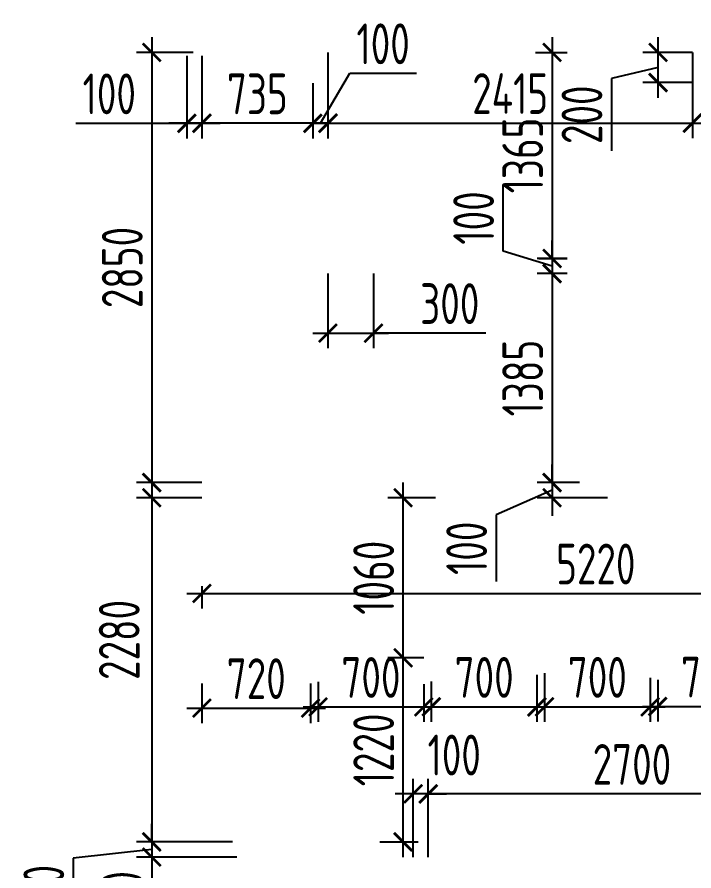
# Model space of a CAD drawing. Header units: millimetres. Extents: x -350007 to 535970, y -888 to 133718.
# Drawn here: x -63670 to -59186, y 121929 to 127585 of the extents above; entities that cross this region are included whole.
import ezdxf

# ---------------------------------------------------------------- set-up
doc = ezdxf.new("R2010")
doc.units = ezdxf.units.MM
doc.layers.add('АР_Размеры нов.', color=15, linetype='Continuous', lineweight=0)
doc.styles.add('ISOCPEUR', font='isocpeur.ttf', dxfattribs={"width": 0.7})
doc.dimstyles.new('R_100', dxfattribs={"dimtxt": 270, "dimasz": 120, "dimexe": 100, "dimexo": 0, "dimgap": 60, "dimtad": 1, "dimdec": 0, "dimrnd": 5, "dimzin": 0, "dimdsep": 46, "dimtxsty": 'ISOCPEUR', "dimblk": 'ARCHTICK', "dimcen": 0, "dimdle": 100, "dimclrd": 256, "dimclre": 256, "dimclrt": 256, "dimadec": 0, "dimazin": 0, "dimtfac": 2, "dimtdec": 0, "dimtofl": 0, "dimtmove": 1, "dimatfit": 3, "dimfxl": 1, "dimtvp": 3, "dimtolj": 1, "dimtzin": 0, "dimarcsym": 0})

# ---------------------------------------------------------------- blocks, each defined once
blk = doc.blocks.new('_ArchTick')
at = {"color": 0, "linetype": 'ByBlock', "const_width": 0.15}
blk.add_lwpolyline([(-0.5, -0.5), (0.5, 0.5)], dxfattribs=at)
blk = doc.blocks.new('*D2103')
at = {"layer": 'АР_Размеры нов.', "lineweight": -2, "ltscale": 500, "transparency": 16777216}
for p, q in [((-59423.3, 127050.7), (-59423.3, 127450.7)), ((-59195.8, 127350.7), (-59523.3, 127350.7)), ((-59423.3, 127250.7), (-59732.6, 127177.1)), ((-59732.6, 127177.1), (-59732.6, 126698)), ((-59195.8, 127150.7), (-59523.3, 127150.7))]:
    blk.add_line(p, q, dxfattribs=at)
at = {"layer": 'АР_Размеры нов.', "lineweight": -2, "ltscale": 500, "transparency": 16777216, "xscale": 120, "yscale": 120, "zscale": 120}
for p, rotation in [((-59423.3, 127350.7), 90), ((-59423.3, 127150.7), 270)]:
    blk.add_blockref('_ArchTick', p, dxfattribs=dict(at, rotation=rotation))
at = {"layer": 'АР_Размеры нов.', "lineweight": 13, "ltscale": 500, "transparency": 16777216, "insert": (-59927.6, 126937.6), "char_height": 270, "attachment_point": 5, "rotation": 90, "style": 'ISOCPEUR'}
blk.add_mtext('\\A1;200', dxfattribs=at)
blk = doc.blocks.new('*D2104')
at = {"layer": 'АР_Размеры нов.', "lineweight": -2, "ltscale": 500, "transparency": 16777216}
for p, q in [((-62445.8, 127081.2), (-62445.8, 126781.1)), ((-61710.8, 127081.2), (-61710.8, 126781.1)), ((-61610.8, 126881.1), (-62545.8, 126881.1))]:
    blk.add_line(p, q, dxfattribs=at)
at = {"layer": 'АР_Размеры нов.', "lineweight": -2, "ltscale": 500, "transparency": 16777216, "xscale": 120, "yscale": 120, "zscale": 120, "rotation": 180}
blk.add_blockref('_ArchTick', (-62445.8, 126881.1), dxfattribs=at)
at = {"layer": 'АР_Размеры нов.', "lineweight": -2, "ltscale": 500, "transparency": 16777216, "xscale": 120, "yscale": 120, "zscale": 120}
blk.add_blockref('_ArchTick', (-61710.8, 126881.1), dxfattribs=at)
at = {"layer": 'АР_Размеры нов.', "lineweight": 13, "ltscale": 500, "transparency": 16777216, "insert": (-62078.3, 127076.1), "char_height": 270, "attachment_point": 5, "style": 'ISOCPEUR'}
blk.add_mtext('\\A1;735', dxfattribs=at)
blk = doc.blocks.new('*D2105')
at = {"layer": 'АР_Размеры нов.', "lineweight": -2, "ltscale": 500, "transparency": 16777216}
for p, q in [((-61610.8, 125885.7), (-61610.8, 125391.4)), ((-61308.7, 125885.7), (-61308.7, 125391.4)), ((-61710.8, 125491.4), (-61208.7, 125491.4)), ((-60564, 125491.4), (-61308.7, 125491.4))]:
    blk.add_line(p, q, dxfattribs=at)
at = {"layer": 'АР_Размеры нов.', "lineweight": -2, "ltscale": 500, "transparency": 16777216, "xscale": 120, "yscale": 120, "zscale": 120, "rotation": 180}
blk.add_blockref('_ArchTick', (-61610.8, 125491.4), dxfattribs=at)
at = {"layer": 'АР_Размеры нов.', "lineweight": -2, "ltscale": 500, "transparency": 16777216, "xscale": 120, "yscale": 120, "zscale": 120}
blk.add_blockref('_ArchTick', (-61308.7, 125491.4), dxfattribs=at)
at = {"layer": 'АР_Размеры нов.', "lineweight": 13, "ltscale": 500, "transparency": 16777216, "insert": (-60803.5, 125686.4), "char_height": 270, "attachment_point": 5, "style": 'ISOCPEUR'}
blk.add_mtext('\\A1;300', dxfattribs=at)
blk = doc.blocks.new('*D2106')
at = {"layer": 'АР_Размеры нов.', "lineweight": -2, "ltscale": 500, "transparency": 16777216}
for p, q in [((-61610.8, 127350.7), (-61610.8, 126783)), ((-59195.8, 127350.7), (-59195.8, 126783)), ((-61710.8, 126883), (-59095.8, 126883))]:
    blk.add_line(p, q, dxfattribs=at)
at = {"layer": 'АР_Размеры нов.', "lineweight": -2, "ltscale": 500, "transparency": 16777216, "xscale": 120, "yscale": 120, "zscale": 120, "rotation": 180}
blk.add_blockref('_ArchTick', (-61610.8, 126883), dxfattribs=at)
at = {"layer": 'АР_Размеры нов.', "lineweight": -2, "ltscale": 500, "transparency": 16777216, "xscale": 120, "yscale": 120, "zscale": 120}
blk.add_blockref('_ArchTick', (-59195.8, 126883), dxfattribs=at)
at = {"layer": 'АР_Размеры нов.', "lineweight": 13, "ltscale": 500, "transparency": 16777216, "insert": (-60403.3, 127078), "char_height": 270, "attachment_point": 5, "style": 'ISOCPEUR'}
blk.add_mtext('\\A1;2415', dxfattribs=at)
blk = doc.blocks.new('*D2107')
at = {"layer": 'АР_Размеры нов.', "lineweight": -2, "ltscale": 500, "transparency": 16777216}
for p, q in [((-62778.3, 124500.7), (-62778.3, 122020.3)), ((-62445.8, 124400.7), (-62878.3, 124400.7)), ((-62425.8, 122120.3), (-62878.3, 122120.3))]:
    blk.add_line(p, q, dxfattribs=at)
at = {"layer": 'АР_Размеры нов.', "lineweight": -2, "ltscale": 500, "transparency": 16777216, "xscale": 120, "yscale": 120, "zscale": 120}
for p, rotation in [((-62778.3, 124400.7), 90), ((-62778.3, 122120.3), 270)]:
    blk.add_blockref('_ArchTick', p, dxfattribs=dict(at, rotation=rotation))
at = {"layer": 'АР_Размеры нов.', "lineweight": 13, "ltscale": 500, "transparency": 16777216, "insert": (-62993.3, 123458.8), "char_height": 270, "attachment_point": 5, "rotation": 90, "style": 'ISOCPEUR'}
blk.add_mtext('\\A1;2280', dxfattribs=at)
blk = doc.blocks.new('*D2109')
at = {"layer": 'АР_Размеры нов.', "lineweight": -2, "ltscale": 500, "transparency": 16777216}
for p, q in [((-62445.8, 123815.6), (-62445.8, 123666.6)), ((-57225.8, 123340.3), (-57225.8, 123866.6)), ((-62545.8, 123766.6), (-57125.8, 123766.6))]:
    blk.add_line(p, q, dxfattribs=at)
at = {"layer": 'АР_Размеры нов.', "lineweight": -2, "ltscale": 500, "transparency": 16777216, "xscale": 120, "yscale": 120, "zscale": 120, "rotation": 180}
blk.add_blockref('_ArchTick', (-62445.8, 123766.6), dxfattribs=at)
at = {"layer": 'АР_Размеры нов.', "lineweight": -2, "ltscale": 500, "transparency": 16777216, "xscale": 120, "yscale": 120, "zscale": 120}
blk.add_blockref('_ArchTick', (-57225.8, 123766.6), dxfattribs=at)
at = {"layer": 'АР_Размеры нов.', "lineweight": 13, "ltscale": 500, "transparency": 16777216, "insert": (-59835.8, 123961.6), "char_height": 270, "attachment_point": 5, "style": 'ISOCPEUR'}
blk.add_mtext('\\A1;5220', dxfattribs=at)
blk = doc.blocks.new('*D2273')
at = {"layer": 'АР_Размеры нов.', "lineweight": -2, "ltscale": 500, "transparency": 16777216}
for p, q in [((-62445.8, 123169.3), (-62445.8, 122907.1)), ((-61725.8, 123169.3), (-61725.8, 122907.1)), ((-62545.8, 123007.1), (-61625.8, 123007.1))]:
    blk.add_line(p, q, dxfattribs=at)
at = {"layer": 'АР_Размеры нов.', "lineweight": -2, "ltscale": 500, "transparency": 16777216, "xscale": 120, "yscale": 120, "zscale": 120, "rotation": 180}
blk.add_blockref('_ArchTick', (-62445.8, 123007.1), dxfattribs=at)
at = {"layer": 'АР_Размеры нов.', "lineweight": -2, "ltscale": 500, "transparency": 16777216, "xscale": 120, "yscale": 120, "zscale": 120}
blk.add_blockref('_ArchTick', (-61725.8, 123007.1), dxfattribs=at)
at = {"layer": 'АР_Размеры нов.', "lineweight": 13, "ltscale": 500, "transparency": 16777216, "insert": (-62085.8, 123202.1), "char_height": 270, "attachment_point": 5, "style": 'ISOCPEUR'}
blk.add_mtext('\\A1;720', dxfattribs=at)
blk = doc.blocks.new('*D2274')
at = {"layer": 'АР_Размеры нов.', "lineweight": -2, "ltscale": 500, "transparency": 16777216}
for p, q in [((-61675.8, 123181), (-61675.8, 122915.1)), ((-60975.8, 123165.1), (-60975.8, 122915.1)), ((-61775.8, 123015.1), (-60875.8, 123015.1))]:
    blk.add_line(p, q, dxfattribs=at)
at = {"layer": 'АР_Размеры нов.', "lineweight": -2, "ltscale": 500, "transparency": 16777216, "xscale": 120, "yscale": 120, "zscale": 120, "rotation": 180}
blk.add_blockref('_ArchTick', (-61675.8, 123015.1), dxfattribs=at)
at = {"layer": 'АР_Размеры нов.', "lineweight": -2, "ltscale": 500, "transparency": 16777216, "xscale": 120, "yscale": 120, "zscale": 120}
blk.add_blockref('_ArchTick', (-60975.8, 123015.1), dxfattribs=at)
at = {"layer": 'АР_Размеры нов.', "lineweight": 13, "ltscale": 500, "transparency": 16777216, "insert": (-61325.8, 123210.1), "char_height": 270, "attachment_point": 5, "style": 'ISOCPEUR'}
blk.add_mtext('\\A1;700', dxfattribs=at)
blk = doc.blocks.new('*D2275')
at = {"layer": 'АР_Размеры нов.', "lineweight": -2, "ltscale": 500, "transparency": 16777216}
for p, q in [((-60225.8, 123226.6), (-60225.8, 122915.4)), ((-60925.8, 123183), (-60925.8, 122915.4)), ((-61025.8, 123015.4), (-60125.8, 123015.4))]:
    blk.add_line(p, q, dxfattribs=at)
at = {"layer": 'АР_Размеры нов.', "lineweight": -2, "ltscale": 500, "transparency": 16777216, "xscale": 120, "yscale": 120, "zscale": 120, "rotation": 180}
blk.add_blockref('_ArchTick', (-60925.8, 123015.4), dxfattribs=at)
at = {"layer": 'АР_Размеры нов.', "lineweight": -2, "ltscale": 500, "transparency": 16777216, "xscale": 120, "yscale": 120, "zscale": 120}
blk.add_blockref('_ArchTick', (-60225.8, 123015.4), dxfattribs=at)
at = {"layer": 'АР_Размеры нов.', "lineweight": 13, "ltscale": 500, "transparency": 16777216, "insert": (-60575.8, 123210.4), "char_height": 270, "attachment_point": 5, "style": 'ISOCPEUR'}
blk.add_mtext('\\A1;700', dxfattribs=at)
blk = doc.blocks.new('*D2276')
at = {"layer": 'АР_Размеры нов.', "lineweight": -2, "ltscale": 500, "transparency": 16777216}
for p, q in [((-60175.8, 123238.5), (-60175.8, 122915.8)), ((-59475.8, 123208.7), (-59475.8, 122915.8)), ((-60275.8, 123015.8), (-59375.8, 123015.8))]:
    blk.add_line(p, q, dxfattribs=at)
at = {"layer": 'АР_Размеры нов.', "lineweight": -2, "ltscale": 500, "transparency": 16777216, "xscale": 120, "yscale": 120, "zscale": 120, "rotation": 180}
blk.add_blockref('_ArchTick', (-60175.8, 123015.8), dxfattribs=at)
at = {"layer": 'АР_Размеры нов.', "lineweight": -2, "ltscale": 500, "transparency": 16777216, "xscale": 120, "yscale": 120, "zscale": 120}
blk.add_blockref('_ArchTick', (-59475.8, 123015.8), dxfattribs=at)
at = {"layer": 'АР_Размеры нов.', "lineweight": 13, "ltscale": 500, "transparency": 16777216, "insert": (-59825.8, 123210.8), "char_height": 270, "attachment_point": 5, "style": 'ISOCPEUR'}
blk.add_mtext('\\A1;700', dxfattribs=at)
blk = doc.blocks.new('*D2277')
at = {"layer": 'АР_Размеры нов.', "lineweight": -2, "ltscale": 500, "transparency": 16777216}
for p, q in [((-59425.8, 123193.4), (-59425.8, 122917.9)), ((-58725.8, 122956.9), (-58725.8, 123117.9)), ((-59525.8, 123017.9), (-58625.8, 123017.9))]:
    blk.add_line(p, q, dxfattribs=at)
at = {"layer": 'АР_Размеры нов.', "lineweight": -2, "ltscale": 500, "transparency": 16777216, "xscale": 120, "yscale": 120, "zscale": 120, "rotation": 180}
blk.add_blockref('_ArchTick', (-59425.8, 123017.9), dxfattribs=at)
at = {"layer": 'АР_Размеры нов.', "lineweight": -2, "ltscale": 500, "transparency": 16777216, "xscale": 120, "yscale": 120, "zscale": 120}
blk.add_blockref('_ArchTick', (-58725.8, 123017.9), dxfattribs=at)
at = {"layer": 'АР_Размеры нов.', "lineweight": 13, "ltscale": 500, "transparency": 16777216, "insert": (-59075.8, 123212.9), "char_height": 270, "attachment_point": 5, "style": 'ISOCPEUR'}
blk.add_mtext('\\A1;700', dxfattribs=at)
blk = doc.blocks.new('*D2280')
at = {"layer": 'АР_Размеры нов.', "lineweight": -2, "ltscale": 500, "transparency": 16777216}
for p, q in [((-61112.8, 122020.3), (-61112.8, 123440.3)), ((-60975.8, 123340.3), (-61212.8, 123340.3)), ((-61266.1, 122120.3), (-61012.8, 122120.3))]:
    blk.add_line(p, q, dxfattribs=at)
at = {"layer": 'АР_Размеры нов.', "lineweight": -2, "ltscale": 500, "transparency": 16777216, "xscale": 120, "yscale": 120, "zscale": 120}
for p, rotation in [((-61112.8, 123340.3), 90), ((-61112.8, 122120.3), 270)]:
    blk.add_blockref('_ArchTick', p, dxfattribs=dict(at, rotation=rotation))
at = {"layer": 'АР_Размеры нов.', "lineweight": 13, "ltscale": 500, "transparency": 16777216, "insert": (-61307.8, 122730.3), "char_height": 270, "attachment_point": 5, "rotation": 90, "style": 'ISOCPEUR'}
blk.add_mtext('\\A1;1220', dxfattribs=at)
blk = doc.blocks.new('*D2281')
at = {"layer": 'АР_Размеры нов.', "lineweight": -2, "ltscale": 500, "transparency": 16777216}
for p, q in [((-61112.8, 123240.3), (-61112.8, 124500.7)), ((-60897.9, 124400.7), (-61212.8, 124400.7)), ((-60975.8, 123340.3), (-61212.8, 123340.3))]:
    blk.add_line(p, q, dxfattribs=at)
at = {"layer": 'АР_Размеры нов.', "lineweight": -2, "ltscale": 500, "transparency": 16777216, "xscale": 120, "yscale": 120, "zscale": 120}
for p, rotation in [((-61112.8, 124400.7), 90), ((-61112.8, 123340.3), 270)]:
    blk.add_blockref('_ArchTick', p, dxfattribs=dict(at, rotation=rotation))
at = {"layer": 'АР_Размеры нов.', "lineweight": 13, "ltscale": 500, "transparency": 16777216, "insert": (-61307.8, 123870.5), "char_height": 270, "attachment_point": 5, "rotation": 90, "style": 'ISOCPEUR'}
blk.add_mtext('\\A1;1060', dxfattribs=at)
blk = doc.blocks.new('*D2469')
at = {"layer": 'АР_Размеры нов.', "lineweight": -2, "ltscale": 500, "transparency": 16777216}
for p, q in [((-62545.8, 127327), (-62545.8, 126781.1)), ((-62445.8, 127327), (-62445.8, 126781.1)), ((-63280.2, 126881.1), (-62545.8, 126881.1)), ((-62545.8, 126881.1), (-62665.8, 126881.1)), ((-62545.8, 126881.1), (-62445.8, 126881.1)), ((-62445.8, 126881.1), (-62325.8, 126881.1))]:
    blk.add_line(p, q, dxfattribs=at)
at = {"layer": 'АР_Размеры нов.', "lineweight": -2, "ltscale": 500, "transparency": 16777216, "xscale": 120, "yscale": 120, "zscale": 120}
blk.add_blockref('_ArchTick', (-62545.8, 126881.1), dxfattribs=at)
at = {"layer": 'АР_Размеры нов.', "lineweight": -2, "ltscale": 500, "transparency": 16777216, "xscale": 120, "yscale": 120, "zscale": 120, "rotation": 180}
blk.add_blockref('_ArchTick', (-62445.8, 126881.1), dxfattribs=at)
at = {"layer": 'АР_Размеры нов.', "lineweight": 13, "ltscale": 500, "transparency": 16777216, "insert": (-63059.6, 127076.1), "char_height": 270, "attachment_point": 5, "style": 'ISOCPEUR'}
blk.add_mtext('\\A1;100', dxfattribs=at)
blk = doc.blocks.new('*D2470')
at = {"layer": 'АР_Размеры нов.', "lineweight": -2, "ltscale": 500, "transparency": 16777216}
for p, q in [((-61660.8, 126881.1), (-61465.7, 127212.6)), ((-61465.7, 127212.6), (-61024.4, 127212.6)), ((-61710.8, 127147.4), (-61710.8, 126781.1)), ((-61610.8, 127147.4), (-61610.8, 126781.1)), ((-61710.8, 126881.1), (-61830.8, 126881.1)), ((-61710.8, 126881.1), (-61610.8, 126881.1)), ((-61610.8, 126881.1), (-61490.8, 126881.1))]:
    blk.add_line(p, q, dxfattribs=at)
at = {"layer": 'АР_Размеры нов.', "lineweight": -2, "ltscale": 500, "transparency": 16777216, "xscale": 120, "yscale": 120, "zscale": 120}
blk.add_blockref('_ArchTick', (-61710.8, 126881.1), dxfattribs=at)
at = {"layer": 'АР_Размеры нов.', "lineweight": -2, "ltscale": 500, "transparency": 16777216, "xscale": 120, "yscale": 120, "zscale": 120, "rotation": 180}
blk.add_blockref('_ArchTick', (-61610.8, 126881.1), dxfattribs=at)
at = {"layer": 'АР_Размеры нов.', "lineweight": 13, "ltscale": 500, "transparency": 16777216, "insert": (-61245.1, 127407.6), "char_height": 270, "attachment_point": 5, "style": 'ISOCPEUR'}
blk.add_mtext('\\A1;100', dxfattribs=at)
blk = doc.blocks.new('*D2473')
at = {"layer": 'АР_Размеры нов.', "lineweight": -2, "ltscale": 500, "transparency": 16777216}
for p, q in [((-62778.3, 127450.7), (-62778.3, 124400.7)), ((-62503.8, 127350.7), (-62878.3, 127350.7)), ((-62445.8, 124500.7), (-62878.3, 124500.7))]:
    blk.add_line(p, q, dxfattribs=at)
at = {"layer": 'АР_Размеры нов.', "lineweight": -2, "ltscale": 500, "transparency": 16777216, "xscale": 120, "yscale": 120, "zscale": 120}
for p, rotation in [((-62778.3, 127350.7), 90), ((-62778.3, 124500.7), 270)]:
    blk.add_blockref('_ArchTick', p, dxfattribs=dict(at, rotation=rotation))
at = {"layer": 'АР_Размеры нов.', "lineweight": 13, "ltscale": 500, "transparency": 16777216, "insert": (-62973.3, 125925.7), "char_height": 270, "attachment_point": 5, "rotation": 90, "style": 'ISOCPEUR'}
blk.add_mtext('\\A1;2850', dxfattribs=at)
blk = doc.blocks.new('*D2482')
at = {"layer": 'АР_Размеры нов.', "lineweight": -2, "ltscale": 500, "transparency": 16777216}
for p, q in [((-62778.3, 122120.3), (-62778.3, 122240.3)), ((-62242.7, 122120.3), (-62878.3, 122120.3)), ((-62778.3, 122120.3), (-62778.3, 122020.3)), ((-62778.3, 122070.3), (-63298.3, 122012.5)), ((-63298.3, 122012.5), (-63298.3, 121571.2)), ((-62214.3, 122020.3), (-62878.3, 122020.3)), ((-62778.3, 122020.3), (-62778.3, 121900.3))]:
    blk.add_line(p, q, dxfattribs=at)
at = {"layer": 'АР_Размеры нов.', "lineweight": -2, "ltscale": 500, "transparency": 16777216, "xscale": 120, "yscale": 120, "zscale": 120}
for p, rotation in [((-62778.3, 122120.3), 270), ((-62778.3, 122020.3), 90)]:
    blk.add_blockref('_ArchTick', p, dxfattribs=dict(at, rotation=rotation))
at = {"layer": 'АР_Размеры нов.', "lineweight": 13, "ltscale": 500, "transparency": 16777216, "insert": (-63493.3, 121791.8), "char_height": 270, "attachment_point": 5, "rotation": 90, "style": 'ISOCPEUR'}
blk.add_mtext('\\A1;100', dxfattribs=at)
blk = doc.blocks.new('*D2483')
at = {"layer": 'АР_Размеры нов.', "lineweight": -2, "ltscale": 500, "transparency": 16777216}
for p, q in [((-62778.3, 122120.3), (-62778.3, 121328.5)), ((-62481.1, 122020.3), (-62878.3, 122020.3)), ((-63281.1, 121428.5), (-62678.3, 121428.5))]:
    blk.add_line(p, q, dxfattribs=at)
at = {"layer": 'АР_Размеры нов.', "lineweight": -2, "ltscale": 500, "transparency": 16777216, "xscale": 120, "yscale": 120, "zscale": 120}
for p, rotation in [((-62778.3, 122020.3), 90), ((-62778.3, 121428.5), 270)]:
    blk.add_blockref('_ArchTick', p, dxfattribs=dict(at, rotation=rotation))
at = {"layer": 'АР_Размеры нов.', "lineweight": 13, "ltscale": 500, "transparency": 16777216, "insert": (-62973.3, 121724.4), "char_height": 270, "attachment_point": 5, "rotation": 90, "style": 'ISOCPEUR'}
blk.add_mtext('\\A1;590', dxfattribs=at)
blk = doc.blocks.new('*D2527')
at = {"layer": 'АР_Размеры нов.', "lineweight": -2, "ltscale": 500, "transparency": 16777216}
for p, q in [((-60945.8, 122020.3), (-60945.8, 122539)), ((-58247.3, 122020.3), (-58247.3, 122539)), ((-58147.3, 122439), (-61045.8, 122439))]:
    blk.add_line(p, q, dxfattribs=at)
at = {"layer": 'АР_Размеры нов.', "lineweight": -2, "ltscale": 500, "transparency": 16777216, "xscale": 120, "yscale": 120, "zscale": 120, "rotation": 180}
blk.add_blockref('_ArchTick', (-60945.8, 122439), dxfattribs=at)
at = {"layer": 'АР_Размеры нов.', "lineweight": -2, "ltscale": 500, "transparency": 16777216, "xscale": 120, "yscale": 120, "zscale": 120}
blk.add_blockref('_ArchTick', (-58247.3, 122439), dxfattribs=at)
at = {"layer": 'АР_Размеры нов.', "lineweight": 13, "ltscale": 500, "transparency": 16777216, "insert": (-59596.5, 122634), "char_height": 270, "attachment_point": 5, "style": 'ISOCPEUR'}
blk.add_mtext('\\A1;2700', dxfattribs=at)
blk = doc.blocks.new('*D2528')
at = {"layer": 'АР_Размеры нов.', "lineweight": -2, "ltscale": 500, "transparency": 16777216}
for p, q in [((-61045.8, 122020.3), (-61045.8, 122539)), ((-60945.8, 122020.3), (-60945.8, 122539)), ((-61045.8, 122439), (-61165.8, 122439)), ((-60945.8, 122439), (-60825.8, 122439))]:
    blk.add_line(p, q, dxfattribs=at)
at = {"layer": 'АР_Размеры нов.', "lineweight": -2, "ltscale": 500, "transparency": 16777216, "xscale": 120, "yscale": 120, "zscale": 120}
blk.add_blockref('_ArchTick', (-61045.8, 122439), dxfattribs=at)
at = {"layer": 'АР_Размеры нов.', "lineweight": -2, "ltscale": 500, "transparency": 16777216, "xscale": 120, "yscale": 120, "zscale": 120, "rotation": 180}
blk.add_blockref('_ArchTick', (-60945.8, 122439), dxfattribs=at)
at = {"layer": 'АР_Размеры нов.', "lineweight": 13, "ltscale": 500, "transparency": 16777216, "insert": (-60774.2, 122696.3), "char_height": 270, "attachment_point": 5, "style": 'ISOCPEUR'}
blk.add_mtext('\\A1;100', dxfattribs=at)
blk = doc.blocks.new('*D3311')
at = {"layer": 'АР_Размеры нов.', "lineweight": -2, "transparency": 16777216}
for p, q in [((-60125.4, 127450.7), (-60125.4, 125885.7)), ((-60235.8, 127350.7), (-60025.4, 127350.7)), ((-60213.5, 125985.7), (-60025.4, 125985.7))]:
    blk.add_line(p, q, dxfattribs=at)
at = {"layer": 'АР_Размеры нов.', "lineweight": -2, "transparency": 16777216, "xscale": 120, "yscale": 120, "zscale": 120}
for p, rotation in [((-60125.4, 127350.7), 90), ((-60125.4, 125985.7), 270)]:
    blk.add_blockref('_ArchTick', p, dxfattribs=dict(at, rotation=rotation))
at = {"layer": 'АР_Размеры нов.', "transparency": 16777216, "insert": (-60320.4, 126668.2), "char_height": 270, "attachment_point": 5, "rotation": 90, "style": 'ISOCPEUR'}
blk.add_mtext('\\A1;1365', dxfattribs=at)
blk = doc.blocks.new('*D3312')
at = {"layer": 'АР_Размеры нов.', "lineweight": -2, "transparency": 16777216}
for p, q in [((-60450.4, 126033.2), (-60450.4, 126474.5)), ((-60125.4, 125985.7), (-60125.4, 126105.7)), ((-60125.4, 125935.7), (-60450.4, 126033.2)), ((-60025.4, 125985.7), (-60225.4, 125985.7)), ((-60125.4, 125985.7), (-60125.4, 125885.7)), ((-60025.4, 125885.7), (-60225.4, 125885.7)), ((-60125.4, 125885.7), (-60125.4, 125765.7))]:
    blk.add_line(p, q, dxfattribs=at)
at = {"layer": 'АР_Размеры нов.', "lineweight": -2, "transparency": 16777216, "xscale": 120, "yscale": 120, "zscale": 120}
for p, rotation in [((-60125.4, 125985.7), 270), ((-60125.4, 125885.7), 90)]:
    blk.add_blockref('_ArchTick', p, dxfattribs=dict(at, rotation=rotation))
at = {"layer": 'АР_Размеры нов.', "transparency": 16777216, "insert": (-60645.4, 126253.8), "char_height": 270, "attachment_point": 5, "rotation": 90, "style": 'ISOCPEUR'}
blk.add_mtext('\\A1;100', dxfattribs=at)
blk = doc.blocks.new('*D3313')
at = {"layer": 'АР_Размеры нов.', "lineweight": -2, "transparency": 16777216}
for p, q in [((-60125.4, 125985.7), (-60125.4, 124400.7)), ((-60025.4, 125885.7), (-60225.4, 125885.7)), ((-59943.4, 124500.7), (-60225.4, 124500.7))]:
    blk.add_line(p, q, dxfattribs=at)
at = {"layer": 'АР_Размеры нов.', "lineweight": -2, "transparency": 16777216, "xscale": 120, "yscale": 120, "zscale": 120}
for p, rotation in [((-60125.4, 125885.7), 90), ((-60125.4, 124500.7), 270)]:
    blk.add_blockref('_ArchTick', p, dxfattribs=dict(at, rotation=rotation))
at = {"layer": 'АР_Размеры нов.', "transparency": 16777216, "insert": (-60320.4, 125193.2), "char_height": 270, "attachment_point": 5, "rotation": 90, "style": 'ISOCPEUR'}
blk.add_mtext('\\A1;1385', dxfattribs=at)
blk = doc.blocks.new('*D3314')
at = {"layer": 'АР_Размеры нов.', "lineweight": -2, "transparency": 16777216}
for p, q in [((-60125.4, 124500.7), (-60125.4, 124620.7)), ((-59943.4, 124500.7), (-60225.4, 124500.7)), ((-60125.4, 124500.7), (-60125.4, 124400.7)), ((-60125.4, 124450.7), (-60496.7, 124286.4)), ((-59758.9, 124400.7), (-60225.4, 124400.7)), ((-60125.4, 124400.7), (-60125.4, 124280.7)), ((-60496.7, 124286.4), (-60496.7, 123845.1))]:
    blk.add_line(p, q, dxfattribs=at)
at = {"layer": 'АР_Размеры нов.', "lineweight": -2, "transparency": 16777216, "xscale": 120, "yscale": 120, "zscale": 120}
for p, rotation in [((-60125.4, 124500.7), 270), ((-60125.4, 124400.7), 90)]:
    blk.add_blockref('_ArchTick', p, dxfattribs=dict(at, rotation=rotation))
at = {"layer": 'АР_Размеры нов.', "transparency": 16777216, "insert": (-60691.7, 124065.8), "char_height": 270, "attachment_point": 5, "rotation": 90, "style": 'ISOCPEUR'}
blk.add_mtext('\\A1;100', dxfattribs=at)

msp = doc.modelspace()

# ---------------------------------------------------------------- dimensions: what is measured, and where the dimension line sits
at = {"layer": 'АР_Размеры нов.', "lineweight": 13, "ltscale": 500}
for base, p1, p2, picture, middle in [((-61610.8, 126881.1), (-61710.8, 127147.4), (-61610.8, 127147.4), '*D2470', (-61405.7, 127212.6)), ((-62445.8, 126881.1), (-62545.8, 127327), (-62445.8, 127327), '*D2469', (-63059.6, 126781.1)), ((-61308.7, 125491.4), (-61610.8, 125885.7), (-61308.7, 125885.7), '*D2105', (-60803.5, 125454.2)), ((-61045.8, 122439), (-60945.8, 122020.3), (-61045.8, 122020.3), '*D2528', (-60774.2, 122501.3))]:
    dim = msp.add_linear_dim(base=base, p1=p1, p2=p2, dimstyle='R_100', override={"dimpost": '\\X'}, dxfattribs=at)
    dim.commit()
    dim.dimension.update_dxf_attribs({"geometry": picture, "text_midpoint": middle, "dimtype": 160})
for base, p1, p2, picture, middle in [((-62778.3, 124500.7), (-62503.8, 127350.7), (-62445.8, 124500.7), '*D2473', (-62973.3, 125925.7)), ((-61112.8, 124400.7), (-60975.8, 123340.3), (-60897.9, 124400.7), '*D2281', (-61307.8, 123870.5)), ((-61112.8, 123340.3), (-61266.1, 122120.3), (-60975.8, 123340.3), '*D2280', (-61307.8, 122730.3)), ((-62778.3, 121428.5), (-62481.1, 122020.3), (-63281.1, 121428.5), '*D2483', (-62973.3, 121724.4))]:
    dim = msp.add_linear_dim(base=base, p1=p1, p2=p2, angle=90, dimstyle='R_100', override={"dimpost": '\\X'}, dxfattribs=at)
    dim.commit()
    dim.dimension.update_dxf_attribs({"geometry": picture, "text_midpoint": middle})
at = {"layer": 'АР_Размеры нов.'}
for base, p1, p2, picture, middle in [((-60125.4, 125985.7), (-60235.8, 127350.7), (-60213.5, 125985.7), '*D3311', (-60320.4, 126668.2)), ((-60125.4, 125885.7), (-60025.4, 125985.7), (-60025.4, 125885.7), '*D3312', (-60645.4, 126093.2)), ((-60125.4, 124500.7), (-60025.4, 125885.7), (-59943.4, 124500.7), '*D3313', (-60320.4, 125193.2))]:
    dim = msp.add_linear_dim(base=base, p1=p1, p2=p2, angle=90, dimstyle='R_100', override={"dimpost": '\\X'}, dxfattribs=at)
    dim.commit()
    dim.dimension.update_dxf_attribs({"geometry": picture, "text_midpoint": middle})
at = {"layer": 'АР_Размеры нов.', "lineweight": 13, "ltscale": 500}
for base, p1, p2, picture, middle in [((-59423.3, 127350.7), (-59195.8, 127150.7), (-59195.8, 127350.7), '*D2103', (-59732.6, 127117.1)), ((-62778.3, 122120.3), (-62445.8, 124400.7), (-62425.8, 122120.3), '*D2107', (-62798.3, 123458.8)), ((-62778.3, 122020.3), (-62242.7, 122120.3), (-62214.3, 122020.3), '*D2482', (-63298.3, 121952.5))]:
    dim = msp.add_linear_dim(base=base, p1=p1, p2=p2, angle=90, dimstyle='R_100', override={"dimpost": '\\X'}, dxfattribs=at)
    dim.commit()
    dim.dimension.update_dxf_attribs({"geometry": picture, "text_midpoint": middle, "dimtype": 160})
for base, p1, p2, picture, middle in [((-59195.8, 126883), (-61610.8, 127350.7), (-59195.8, 127350.7), '*D2106', (-60403.3, 127078)), ((-62445.8, 126881.1), (-61710.8, 127081.2), (-62445.8, 127081.2), '*D2104', (-62078.3, 127076.1)), ((-57225.8, 123766.6), (-62445.8, 123815.6), (-57225.8, 123340.3), '*D2109', (-59835.8, 123961.6)), ((-61725.8, 123007.1), (-62445.8, 123169.3), (-61725.8, 123169.3), '*D2273', (-62085.8, 123202.1)), ((-60975.8, 123015.1), (-61675.8, 123181), (-60975.8, 123165.1), '*D2274', (-61325.8, 123210.1)), ((-60225.8, 123015.4), (-60925.8, 123183), (-60225.8, 123226.6), '*D2275', (-60575.8, 123210.4)), ((-59475.8, 123015.8), (-60175.8, 123238.5), (-59475.8, 123208.7), '*D2276', (-59825.8, 123210.8)), ((-58725.8, 123017.9), (-59425.8, 123193.4), (-58725.8, 122956.9), '*D2277', (-59075.8, 123212.9)), ((-60945.7638, 122439.0497), (-58247.2547, 122020.3171), (-60945.7638, 122020.3155), '*D2527', (-59596.5092, 122634.0497))]:
    dim = msp.add_linear_dim(base=base, p1=p1, p2=p2, dimstyle='R_100', override={"dimpost": '\\X'}, dxfattribs=at)
    dim.commit()
    dim.dimension.update_dxf_attribs({"geometry": picture, "text_midpoint": middle})
at = {"layer": 'АР_Размеры нов.'}
dim = msp.add_linear_dim(base=(-60125.4, 124400.7), p1=(-59943.4, 124500.7), p2=(-59758.9, 124400.7), angle=90, dimstyle='R_100', override={"dimpost": '\\X'}, dxfattribs=at)
dim.commit()
dim.dimension.update_dxf_attribs({"geometry": '*D3314', "text_midpoint": (-60496.7, 124226.4), "dimtype": 160})

doc.saveas('drawing.dxf')
